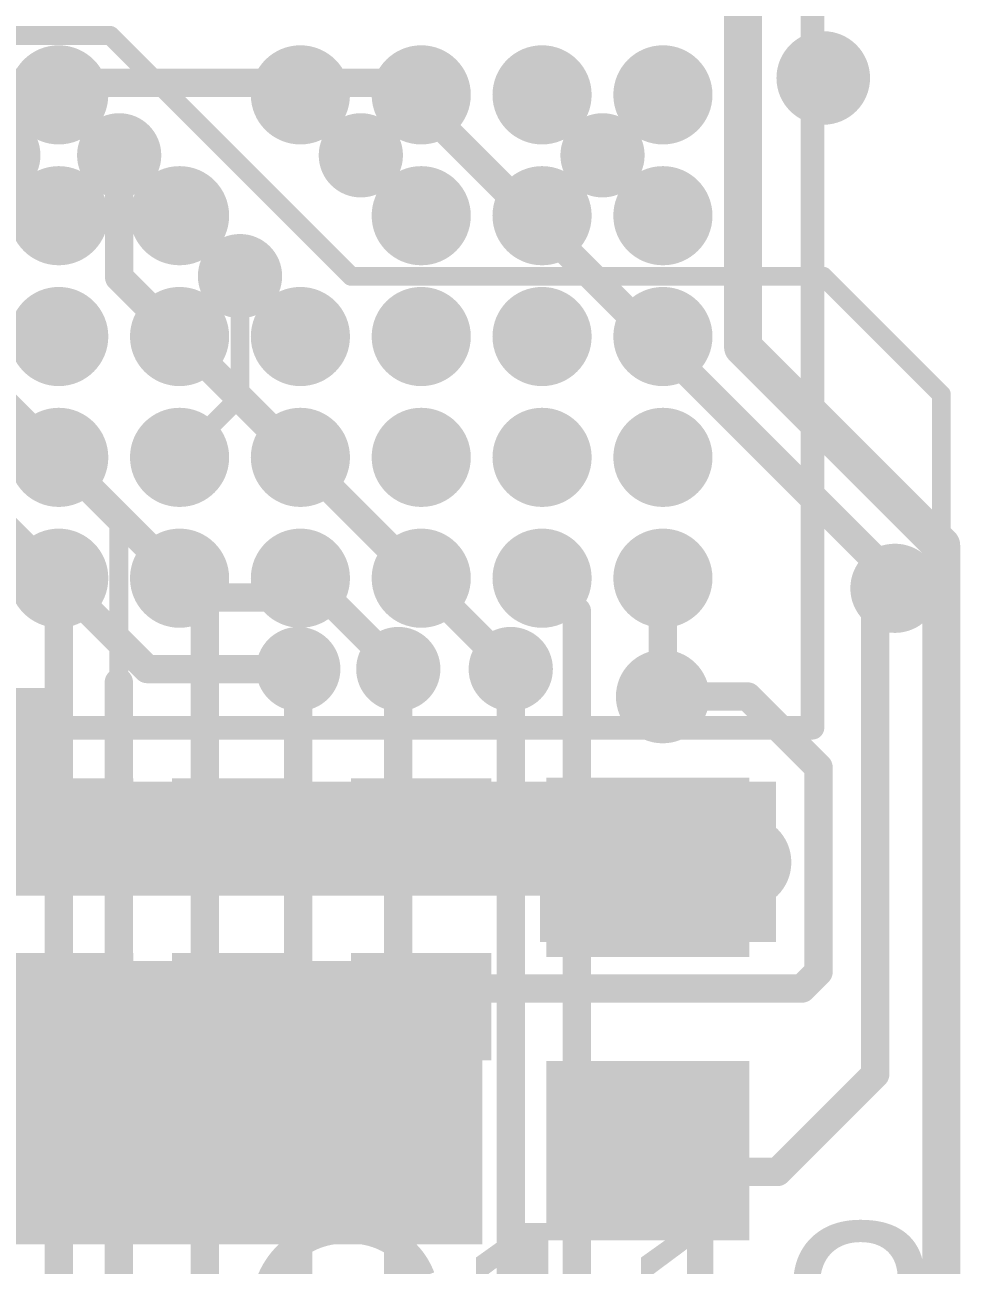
# Model space of a CAD drawing. Header units: millimetres. Extents: x -0.39 to 4.37, y -0.38 to 3.54.
# Drawn here: x 2.0749 to 2.273, y 1.1006 to 1.3633 of the extents above; entities that cross this region are included whole.
import ezdxf

# ---------------------------------------------------------------- set-up
doc = ezdxf.new("R2010")
doc.units = ezdxf.units.MM
doc.header["$MEASUREMENT"] = 0
for name, color, linetype in [('BottomLayer', 5, 'Continuous'), ('BottomPaste', 16, 'Continuous'), ('BottomSolder', 6, 'Continuous'), ('TopLayer', 1, 'Continuous'), ('TopOverlay', 2, 'Continuous'), ('TopPaste', 8, 'Continuous'), ('TopSolder', 216, 'Continuous'), ('ViaHoleLayer', 16, 'Continuous')]:
    doc.layers.add(name, color=color, linetype=linetype)
doc.styles.add('Arial', font='', dxfattribs={"height": 0.2})
doc.styles.get('Arial').set_extended_font_data('Arial')

# ---------------------------------------------------------------- blocks, each defined once
blk = doc.blocks.new('RES0603_B_341')
at = {"layer": 'BottomLayer'}
for points in [[(-0.045, -0.0175), (-0.045, 0.0175), (-0.015, 0.0175), (-0.015, -0.0175)], [(0.015, -0.0175), (0.015, 0.0175), (0.045, 0.0175), (0.045, -0.0175)]]:
    blk.add_hatch(color=5, dxfattribs=at).paths.add_polyline_path(points)
at = {"layer": 'BottomPaste'}
for points in [[(-0.045, -0.0175), (-0.045, 0.0175), (-0.015, 0.0175), (-0.015, -0.0175)], [(0.015, -0.0175), (0.015, 0.0175), (0.045, 0.0175), (0.045, -0.0175)]]:
    blk.add_hatch(color=16, dxfattribs=at).paths.add_polyline_path(points)
at = {"layer": 'BottomSolder'}
for points in [[(-0.049, -0.0215), (-0.049, 0.0215), (-0.011, 0.0215), (-0.011, -0.0215)], [(0.011, -0.0215), (0.011, 0.0215), (0.049, 0.0215), (0.049, -0.0215)]]:
    blk.add_hatch(color=6, dxfattribs=at).paths.add_polyline_path(points)
blk = doc.blocks.new('RK3399_364')
at = {"layer": 'TopLayer'}
h = blk.add_hatch(color=1, dxfattribs=at)
edge = h.paths.add_edge_path()
edge.add_arc((-0.38386, 0.38386), 0.0065, 0, 360)
h = blk.add_hatch(color=1, dxfattribs=at)
edge = h.paths.add_edge_path()
edge.add_arc((-0.35827, 0.38386), 0.0065, 0, 360)
h = blk.add_hatch(color=1, dxfattribs=at)
edge = h.paths.add_edge_path()
edge.add_arc((-0.33268, 0.38386), 0.0065, 0, 360)
h = blk.add_hatch(color=1, dxfattribs=at)
edge = h.paths.add_edge_path()
edge.add_arc((-0.30709, 0.38386), 0.0065, 0, 360)
h = blk.add_hatch(color=1, dxfattribs=at)
edge = h.paths.add_edge_path()
edge.add_arc((-0.2815, 0.38386), 0.0065, 0, 360)
h = blk.add_hatch(color=1, dxfattribs=at)
edge = h.paths.add_edge_path()
edge.add_arc((-0.25591, 0.38386), 0.0065, 0, 360)
h = blk.add_hatch(color=1, dxfattribs=at)
edge = h.paths.add_edge_path()
edge.add_arc((-0.38386, 0.35827), 0.0065, 0, 360)
h = blk.add_hatch(color=1, dxfattribs=at)
edge = h.paths.add_edge_path()
edge.add_arc((-0.35827, 0.35827), 0.0065, 0, 360)
h = blk.add_hatch(color=1, dxfattribs=at)
edge = h.paths.add_edge_path()
edge.add_arc((-0.33268, 0.35827), 0.0065, 0, 360)
h = blk.add_hatch(color=1, dxfattribs=at)
edge = h.paths.add_edge_path()
edge.add_arc((-0.30709, 0.35827), 0.0065, 0, 360)
h = blk.add_hatch(color=1, dxfattribs=at)
edge = h.paths.add_edge_path()
edge.add_arc((-0.2815, 0.35827), 0.0065, 0, 360)
h = blk.add_hatch(color=1, dxfattribs=at)
edge = h.paths.add_edge_path()
edge.add_arc((-0.25591, 0.35827), 0.0065, 0, 360)
h = blk.add_hatch(color=1, dxfattribs=at)
edge = h.paths.add_edge_path()
edge.add_arc((-0.38386, 0.33268), 0.0065, 0, 360)
h = blk.add_hatch(color=1, dxfattribs=at)
edge = h.paths.add_edge_path()
edge.add_arc((-0.35827, 0.33268), 0.0065, 0, 360)
h = blk.add_hatch(color=1, dxfattribs=at)
edge = h.paths.add_edge_path()
edge.add_arc((-0.33268, 0.33268), 0.0065, 0, 360)
h = blk.add_hatch(color=1, dxfattribs=at)
edge = h.paths.add_edge_path()
edge.add_arc((-0.30709, 0.33268), 0.0065, 0, 360)
h = blk.add_hatch(color=1, dxfattribs=at)
edge = h.paths.add_edge_path()
edge.add_arc((-0.2815, 0.33268), 0.0065, 0, 360)
h = blk.add_hatch(color=1, dxfattribs=at)
edge = h.paths.add_edge_path()
edge.add_arc((-0.25591, 0.33268), 0.0065, 0, 360)
h = blk.add_hatch(color=1, dxfattribs=at)
edge = h.paths.add_edge_path()
edge.add_arc((-0.38386, 0.30709), 0.0065, 0, 360)
h = blk.add_hatch(color=1, dxfattribs=at)
edge = h.paths.add_edge_path()
edge.add_arc((-0.35827, 0.30709), 0.0065, 0, 360)
h = blk.add_hatch(color=1, dxfattribs=at)
edge = h.paths.add_edge_path()
edge.add_arc((-0.33268, 0.30709), 0.0065, 0, 360)
h = blk.add_hatch(color=1, dxfattribs=at)
edge = h.paths.add_edge_path()
edge.add_arc((-0.2815, 0.30709), 0.0065, 0, 360)
h = blk.add_hatch(color=1, dxfattribs=at)
edge = h.paths.add_edge_path()
edge.add_arc((-0.25591, 0.30709), 0.0065, 0, 360)
h = blk.add_hatch(color=1, dxfattribs=at)
edge = h.paths.add_edge_path()
edge.add_arc((-0.38386, 0.2815), 0.0065, 0, 360)
h = blk.add_hatch(color=1, dxfattribs=at)
edge = h.paths.add_edge_path()
edge.add_arc((-0.35827, 0.2815), 0.0065, 0, 360)
h = blk.add_hatch(color=1, dxfattribs=at)
edge = h.paths.add_edge_path()
edge.add_arc((-0.33268, 0.2815), 0.0065, 0, 360)
h = blk.add_hatch(color=1, dxfattribs=at)
edge = h.paths.add_edge_path()
edge.add_arc((-0.30709, 0.2815), 0.0065, 0, 360)
h = blk.add_hatch(color=1, dxfattribs=at)
edge = h.paths.add_edge_path()
edge.add_arc((-0.25591, 0.2815), 0.0065, 0, 360)
at = {"layer": 'TopPaste'}
h = blk.add_hatch(color=8, dxfattribs=at)
edge = h.paths.add_edge_path()
edge.add_arc((-0.38386, 0.38386), 0.0065, 0, 360)
h = blk.add_hatch(color=8, dxfattribs=at)
edge = h.paths.add_edge_path()
edge.add_arc((-0.35827, 0.38386), 0.0065, 0, 360)
h = blk.add_hatch(color=8, dxfattribs=at)
edge = h.paths.add_edge_path()
edge.add_arc((-0.33268, 0.38386), 0.0065, 0, 360)
h = blk.add_hatch(color=8, dxfattribs=at)
edge = h.paths.add_edge_path()
edge.add_arc((-0.30709, 0.38386), 0.0065, 0, 360)
h = blk.add_hatch(color=8, dxfattribs=at)
edge = h.paths.add_edge_path()
edge.add_arc((-0.2815, 0.38386), 0.0065, 0, 360)
h = blk.add_hatch(color=8, dxfattribs=at)
edge = h.paths.add_edge_path()
edge.add_arc((-0.25591, 0.38386), 0.0065, 0, 360)
h = blk.add_hatch(color=8, dxfattribs=at)
edge = h.paths.add_edge_path()
edge.add_arc((-0.38386, 0.35827), 0.0065, 0, 360)
h = blk.add_hatch(color=8, dxfattribs=at)
edge = h.paths.add_edge_path()
edge.add_arc((-0.35827, 0.35827), 0.0065, 0, 360)
h = blk.add_hatch(color=8, dxfattribs=at)
edge = h.paths.add_edge_path()
edge.add_arc((-0.33268, 0.35827), 0.0065, 0, 360)
h = blk.add_hatch(color=8, dxfattribs=at)
edge = h.paths.add_edge_path()
edge.add_arc((-0.30709, 0.35827), 0.0065, 0, 360)
h = blk.add_hatch(color=8, dxfattribs=at)
edge = h.paths.add_edge_path()
edge.add_arc((-0.2815, 0.35827), 0.0065, 0, 360)
h = blk.add_hatch(color=8, dxfattribs=at)
edge = h.paths.add_edge_path()
edge.add_arc((-0.25591, 0.35827), 0.0065, 0, 360)
h = blk.add_hatch(color=8, dxfattribs=at)
edge = h.paths.add_edge_path()
edge.add_arc((-0.38386, 0.33268), 0.0065, 0, 360)
h = blk.add_hatch(color=8, dxfattribs=at)
edge = h.paths.add_edge_path()
edge.add_arc((-0.35827, 0.33268), 0.0065, 0, 360)
h = blk.add_hatch(color=8, dxfattribs=at)
edge = h.paths.add_edge_path()
edge.add_arc((-0.33268, 0.33268), 0.0065, 0, 360)
h = blk.add_hatch(color=8, dxfattribs=at)
edge = h.paths.add_edge_path()
edge.add_arc((-0.30709, 0.33268), 0.0065, 0, 360)
h = blk.add_hatch(color=8, dxfattribs=at)
edge = h.paths.add_edge_path()
edge.add_arc((-0.2815, 0.33268), 0.0065, 0, 360)
h = blk.add_hatch(color=8, dxfattribs=at)
edge = h.paths.add_edge_path()
edge.add_arc((-0.25591, 0.33268), 0.0065, 0, 360)
h = blk.add_hatch(color=8, dxfattribs=at)
edge = h.paths.add_edge_path()
edge.add_arc((-0.38386, 0.30709), 0.0065, 0, 360)
h = blk.add_hatch(color=8, dxfattribs=at)
edge = h.paths.add_edge_path()
edge.add_arc((-0.35827, 0.30709), 0.0065, 0, 360)
h = blk.add_hatch(color=8, dxfattribs=at)
edge = h.paths.add_edge_path()
edge.add_arc((-0.33268, 0.30709), 0.0065, 0, 360)
h = blk.add_hatch(color=8, dxfattribs=at)
edge = h.paths.add_edge_path()
edge.add_arc((-0.2815, 0.30709), 0.0065, 0, 360)
h = blk.add_hatch(color=8, dxfattribs=at)
edge = h.paths.add_edge_path()
edge.add_arc((-0.25591, 0.30709), 0.0065, 0, 360)
h = blk.add_hatch(color=8, dxfattribs=at)
edge = h.paths.add_edge_path()
edge.add_arc((-0.38386, 0.2815), 0.0065, 0, 360)
h = blk.add_hatch(color=8, dxfattribs=at)
edge = h.paths.add_edge_path()
edge.add_arc((-0.35827, 0.2815), 0.0065, 0, 360)
h = blk.add_hatch(color=8, dxfattribs=at)
edge = h.paths.add_edge_path()
edge.add_arc((-0.33268, 0.2815), 0.0065, 0, 360)
h = blk.add_hatch(color=8, dxfattribs=at)
edge = h.paths.add_edge_path()
edge.add_arc((-0.30709, 0.2815), 0.0065, 0, 360)
h = blk.add_hatch(color=8, dxfattribs=at)
edge = h.paths.add_edge_path()
edge.add_arc((-0.25591, 0.2815), 0.0065, 0, 360)
at = {"layer": 'TopSolder'}
h = blk.add_hatch(color=216, dxfattribs=at)
edge = h.paths.add_edge_path()
edge.add_arc((-0.38386, 0.38386), 0.0105, 0, 360)
h = blk.add_hatch(color=216, dxfattribs=at)
edge = h.paths.add_edge_path()
edge.add_arc((-0.35827, 0.38386), 0.0105, 0, 360)
h = blk.add_hatch(color=216, dxfattribs=at)
edge = h.paths.add_edge_path()
edge.add_arc((-0.33268, 0.38386), 0.0105, 0, 360)
h = blk.add_hatch(color=216, dxfattribs=at)
edge = h.paths.add_edge_path()
edge.add_arc((-0.30709, 0.38386), 0.0105, 0, 360)
h = blk.add_hatch(color=216, dxfattribs=at)
edge = h.paths.add_edge_path()
edge.add_arc((-0.2815, 0.38386), 0.0105, 0, 360)
h = blk.add_hatch(color=216, dxfattribs=at)
edge = h.paths.add_edge_path()
edge.add_arc((-0.25591, 0.38386), 0.0105, 0, 360)
h = blk.add_hatch(color=216, dxfattribs=at)
edge = h.paths.add_edge_path()
edge.add_arc((-0.38386, 0.35827), 0.0105, 0, 360)
h = blk.add_hatch(color=216, dxfattribs=at)
edge = h.paths.add_edge_path()
edge.add_arc((-0.35827, 0.35827), 0.0105, 0, 360)
h = blk.add_hatch(color=216, dxfattribs=at)
edge = h.paths.add_edge_path()
edge.add_arc((-0.33268, 0.35827), 0.0105, 0, 360)
h = blk.add_hatch(color=216, dxfattribs=at)
edge = h.paths.add_edge_path()
edge.add_arc((-0.30709, 0.35827), 0.0105, 0, 360)
h = blk.add_hatch(color=216, dxfattribs=at)
edge = h.paths.add_edge_path()
edge.add_arc((-0.2815, 0.35827), 0.0105, 0, 360)
h = blk.add_hatch(color=216, dxfattribs=at)
edge = h.paths.add_edge_path()
edge.add_arc((-0.25591, 0.35827), 0.0105, 0, 360)
h = blk.add_hatch(color=216, dxfattribs=at)
edge = h.paths.add_edge_path()
edge.add_arc((-0.38386, 0.33268), 0.0105, 0, 360)
h = blk.add_hatch(color=216, dxfattribs=at)
edge = h.paths.add_edge_path()
edge.add_arc((-0.35827, 0.33268), 0.0105, 0, 360)
h = blk.add_hatch(color=216, dxfattribs=at)
edge = h.paths.add_edge_path()
edge.add_arc((-0.33268, 0.33268), 0.0105, 0, 360)
h = blk.add_hatch(color=216, dxfattribs=at)
edge = h.paths.add_edge_path()
edge.add_arc((-0.30709, 0.33268), 0.0105, 0, 360)
h = blk.add_hatch(color=216, dxfattribs=at)
edge = h.paths.add_edge_path()
edge.add_arc((-0.2815, 0.33268), 0.0105, 0, 360)
h = blk.add_hatch(color=216, dxfattribs=at)
edge = h.paths.add_edge_path()
edge.add_arc((-0.25591, 0.33268), 0.0105, 0, 360)
h = blk.add_hatch(color=216, dxfattribs=at)
edge = h.paths.add_edge_path()
edge.add_arc((-0.38386, 0.30709), 0.0105, 0, 360)
h = blk.add_hatch(color=216, dxfattribs=at)
edge = h.paths.add_edge_path()
edge.add_arc((-0.35827, 0.30709), 0.0105, 0, 360)
h = blk.add_hatch(color=216, dxfattribs=at)
edge = h.paths.add_edge_path()
edge.add_arc((-0.33268, 0.30709), 0.0105, 0, 360)
h = blk.add_hatch(color=216, dxfattribs=at)
edge = h.paths.add_edge_path()
edge.add_arc((-0.2815, 0.30709), 0.0105, 0, 360)
h = blk.add_hatch(color=216, dxfattribs=at)
edge = h.paths.add_edge_path()
edge.add_arc((-0.25591, 0.30709), 0.0105, 0, 360)
h = blk.add_hatch(color=216, dxfattribs=at)
edge = h.paths.add_edge_path()
edge.add_arc((-0.38386, 0.2815), 0.0105, 0, 360)
h = blk.add_hatch(color=216, dxfattribs=at)
edge = h.paths.add_edge_path()
edge.add_arc((-0.35827, 0.2815), 0.0105, 0, 360)
h = blk.add_hatch(color=216, dxfattribs=at)
edge = h.paths.add_edge_path()
edge.add_arc((-0.33268, 0.2815), 0.0105, 0, 360)
h = blk.add_hatch(color=216, dxfattribs=at)
edge = h.paths.add_edge_path()
edge.add_arc((-0.30709, 0.2815), 0.0105, 0, 360)
h = blk.add_hatch(color=216, dxfattribs=at)
edge = h.paths.add_edge_path()
edge.add_arc((-0.25591, 0.2815), 0.0105, 0, 360)
at = {"layer": 'TopOverlay', "const_width": 0.005}
for points in [[(-0.21554, 0.41553), (-0.41554, 0.41553)], [(-0.41554, 0.41553), (-0.41554, 0.21553)]]:
    blk.add_lwpolyline(points, dxfattribs=at)
at = {"layer": 'TopOverlay'}
for points, const_width in [([(-0.41679, 0.41553, 1), (-0.41429, 0.41553, 1)], 0.0025), ([(-0.41679, 0.41553, 1), (-0.41429, 0.41553, 1)], 0.0025), ([(-0.42828, 0.386, 1), (-0.43772, 0.386, 1)], 0.00945), ([(-0.44009, 0.386, 1), (-0.43536, 0.386, 1)], 0.00472), ([(-0.43064, 0.386, 1), (-0.42591, 0.386, 1)], 0.00472)]:
    blk.add_lwpolyline(points, format="xyb", close=True, dxfattribs=dict(at, const_width=const_width))
blk = doc.blocks.new('C__0402_B_458')
at = {"layer": 'BottomLayer'}
for points in [[(-0.0095, 0.0125), (-0.0095, -0.0125), (-0.0275, -0.0125), (-0.0275, 0.0125)], [(0.0275, 0.0125), (0.0275, -0.0125), (0.0095, -0.0125), (0.0095, 0.0125)]]:
    blk.add_hatch(color=5, dxfattribs=at).paths.add_polyline_path(points)
at = {"layer": 'BottomPaste'}
for points in [[(-0.0095, 0.0125), (-0.0095, -0.0125), (-0.0275, -0.0125), (-0.0275, 0.0125)], [(0.0275, 0.0125), (0.0275, -0.0125), (0.0095, -0.0125), (0.0095, 0.0125)]]:
    blk.add_hatch(color=16, dxfattribs=at).paths.add_polyline_path(points)
at = {"layer": 'BottomSolder'}
for points in [[(-0.00714, 0.01486), (-0.00714, -0.01486), (-0.02986, -0.01486), (-0.02986, 0.01486)], [(0.02986, 0.01486), (0.02986, -0.01486), (0.00714, -0.01486), (0.00714, 0.01486)]]:
    blk.add_hatch(color=6, dxfattribs=at).paths.add_polyline_path(points)
blk = doc.blocks.new('C__0402_B_459')
at = {"layer": 'BottomLayer'}
for points in [[(-0.0095, 0.0125), (-0.0095, -0.0125), (-0.0275, -0.0125), (-0.0275, 0.0125)], [(0.0275, 0.0125), (0.0275, -0.0125), (0.0095, -0.0125), (0.0095, 0.0125)]]:
    blk.add_hatch(color=5, dxfattribs=at).paths.add_polyline_path(points)
at = {"layer": 'BottomPaste'}
for points in [[(-0.0095, 0.0125), (-0.0095, -0.0125), (-0.0275, -0.0125), (-0.0275, 0.0125)], [(0.0275, 0.0125), (0.0275, -0.0125), (0.0095, -0.0125), (0.0095, 0.0125)]]:
    blk.add_hatch(color=16, dxfattribs=at).paths.add_polyline_path(points)
at = {"layer": 'BottomSolder'}
for points in [[(-0.00714, 0.01486), (-0.00714, -0.01486), (-0.02986, -0.01486), (-0.02986, 0.01486)], [(0.02986, 0.01486), (0.02986, -0.01486), (0.00714, -0.01486), (0.00714, 0.01486)]]:
    blk.add_hatch(color=6, dxfattribs=at).paths.add_polyline_path(points)
blk = doc.blocks.new('C__0402_B_460')
at = {"layer": 'BottomLayer'}
for points in [[(-0.0095, 0.0125), (-0.0095, -0.0125), (-0.0275, -0.0125), (-0.0275, 0.0125)], [(0.0275, 0.0125), (0.0275, -0.0125), (0.0095, -0.0125), (0.0095, 0.0125)]]:
    blk.add_hatch(color=5, dxfattribs=at).paths.add_polyline_path(points)
at = {"layer": 'BottomPaste'}
for points in [[(-0.0095, 0.0125), (-0.0095, -0.0125), (-0.0275, -0.0125), (-0.0275, 0.0125)], [(0.0275, 0.0125), (0.0275, -0.0125), (0.0095, -0.0125), (0.0095, 0.0125)]]:
    blk.add_hatch(color=16, dxfattribs=at).paths.add_polyline_path(points)
at = {"layer": 'BottomSolder'}
for points in [[(-0.00714, 0.01486), (-0.00714, -0.01486), (-0.02986, -0.01486), (-0.02986, 0.01486)], [(0.02986, 0.01486), (0.02986, -0.01486), (0.00714, -0.01486), (0.00714, 0.01486)]]:
    blk.add_hatch(color=6, dxfattribs=at).paths.add_polyline_path(points)

msp = doc.modelspace()

# ---------------------------------------------------------------- hatches: boundary and pattern name
at = {"layer": 'BottomLayer'}
h = msp.add_hatch(color=5, dxfattribs=at)
edge = h.paths.add_edge_path()
edge.add_arc((2.244, 1.352), 0.00591, 0, 360)
h = msp.add_hatch(color=5, dxfattribs=at)
edge = h.paths.add_edge_path()
edge.add_arc((2.09489, 1.33562), 0.00492, 0, 360)
h = msp.add_hatch(color=5, dxfattribs=at)
edge = h.paths.add_edge_path()
edge.add_arc((2.14607, 1.33562), 0.00492, 0, 360)
h = msp.add_hatch(color=5, dxfattribs=at)
edge = h.paths.add_edge_path()
edge.add_arc((2.19725, 1.33562), 0.00492, 0, 360)
h = msp.add_hatch(color=5, dxfattribs=at)
edge = h.paths.add_edge_path()
edge.add_arc((2.12048, 1.31003), 0.00492, 0, 360)
h = msp.add_hatch(color=5, dxfattribs=at)
edge = h.paths.add_edge_path()
edge.add_arc((2.13282, 1.22682), 0.00492, 0, 360)
h = msp.add_hatch(color=5, dxfattribs=at)
edge = h.paths.add_edge_path()
edge.add_arc((2.154, 1.22682), 0.00492, 0, 360)
h = msp.add_hatch(color=5, dxfattribs=at)
edge = h.paths.add_edge_path()
edge.add_arc((2.17782, 1.22682), 0.00492, 0, 360)
h = msp.add_hatch(color=5, dxfattribs=at)
edge = h.paths.add_edge_path()
edge.add_arc((2.21, 1.221), 0.00591, 0, 360)
for points in [[(1.79782, 1.17882), (2.08082, 1.17882), (2.08082, 1.22282), (1.79782, 1.22282)], [(2.072, 1.17882), (2.22733, 1.17882), (2.22733, 1.203), (2.072, 1.203)], [(2.184, 1.169), (2.234, 1.169), (2.234, 1.203), (2.184, 1.203)], [(1.79782, 1.105), (2.17182, 1.105), (2.17182, 1.165), (1.79782, 1.165)]]:
    msp.add_hatch(color=5, dxfattribs=at).paths.add_polyline_path(points)
h = msp.add_hatch(color=5, dxfattribs=at)
edge = h.paths.add_edge_path()
edge.add_arc((2.22733, 1.18589), 0.00591, 0, 360)
at = {"layer": 'BottomSolder'}
h = msp.add_hatch(color=6, dxfattribs=at)
edge = h.paths.add_edge_path()
edge.add_arc((2.244, 1.352), 0.00991, 0, 360)
h = msp.add_hatch(color=6, dxfattribs=at)
edge = h.paths.add_edge_path()
edge.add_arc((2.0693, 1.33562), 0.00892, 0, 360)
h = msp.add_hatch(color=6, dxfattribs=at)
edge = h.paths.add_edge_path()
edge.add_arc((2.09489, 1.33562), 0.00892, 0, 360)
h = msp.add_hatch(color=6, dxfattribs=at)
edge = h.paths.add_edge_path()
edge.add_arc((2.14607, 1.33562), 0.00892, 0, 360)
h = msp.add_hatch(color=6, dxfattribs=at)
edge = h.paths.add_edge_path()
edge.add_arc((2.19725, 1.33562), 0.00892, 0, 360)
h = msp.add_hatch(color=6, dxfattribs=at)
edge = h.paths.add_edge_path()
edge.add_arc((2.12048, 1.31003), 0.00892, 0, 360)
h = msp.add_hatch(color=6, dxfattribs=at)
edge = h.paths.add_edge_path()
edge.add_arc((2.13282, 1.22682), 0.00892, 0, 360)
h = msp.add_hatch(color=6, dxfattribs=at)
edge = h.paths.add_edge_path()
edge.add_arc((2.154, 1.22682), 0.00892, 0, 360)
h = msp.add_hatch(color=6, dxfattribs=at)
edge = h.paths.add_edge_path()
edge.add_arc((2.17782, 1.22682), 0.00892, 0, 360)
h = msp.add_hatch(color=6, dxfattribs=at)
edge = h.paths.add_edge_path()
edge.add_arc((2.21, 1.221), 0.00991, 0, 360)
h = msp.add_hatch(color=6, dxfattribs=at)
edge = h.paths.add_edge_path()
edge.add_arc((2.22733, 1.18589), 0.00991, 0, 360)
at = {"layer": 'TopLayer'}
h = msp.add_hatch(color=1, dxfattribs=at)
edge = h.paths.add_edge_path()
edge.add_arc((2.244, 1.352), 0.00591, 0, 360)
h = msp.add_hatch(color=1, dxfattribs=at)
edge = h.paths.add_edge_path()
edge.add_arc((2.09489, 1.33562), 0.00492, 0, 360)
h = msp.add_hatch(color=1, dxfattribs=at)
edge = h.paths.add_edge_path()
edge.add_arc((2.14607, 1.33562), 0.00492, 0, 360)
h = msp.add_hatch(color=1, dxfattribs=at)
edge = h.paths.add_edge_path()
edge.add_arc((2.19725, 1.33562), 0.00492, 0, 360)
h = msp.add_hatch(color=1, dxfattribs=at)
edge = h.paths.add_edge_path()
edge.add_arc((2.12048, 1.31003), 0.00492, 0, 360)
h = msp.add_hatch(color=1, dxfattribs=at)
edge = h.paths.add_edge_path()
edge.add_arc((2.13282, 1.22682), 0.00492, 0, 360)
h = msp.add_hatch(color=1, dxfattribs=at)
edge = h.paths.add_edge_path()
edge.add_arc((2.154, 1.22682), 0.00492, 0, 360)
h = msp.add_hatch(color=1, dxfattribs=at)
edge = h.paths.add_edge_path()
edge.add_arc((2.17782, 1.22682), 0.00492, 0, 360)
h = msp.add_hatch(color=1, dxfattribs=at)
edge = h.paths.add_edge_path()
edge.add_arc((2.21, 1.221), 0.00591, 0, 360)
h = msp.add_hatch(color=1, dxfattribs=at)
edge = h.paths.add_edge_path()
edge.add_arc((2.22733, 1.18589), 0.00591, 0, 360)
at = {"layer": 'TopSolder'}
h = msp.add_hatch(color=216, dxfattribs=at)
edge = h.paths.add_edge_path()
edge.add_arc((2.244, 1.352), 0.00991, 0, 360)
h = msp.add_hatch(color=216, dxfattribs=at)
edge = h.paths.add_edge_path()
edge.add_arc((2.0693, 1.33562), 0.00892, 0, 360)
h = msp.add_hatch(color=216, dxfattribs=at)
edge = h.paths.add_edge_path()
edge.add_arc((2.09489, 1.33562), 0.00892, 0, 360)
h = msp.add_hatch(color=216, dxfattribs=at)
edge = h.paths.add_edge_path()
edge.add_arc((2.14607, 1.33562), 0.00892, 0, 360)
h = msp.add_hatch(color=216, dxfattribs=at)
edge = h.paths.add_edge_path()
edge.add_arc((2.19725, 1.33562), 0.00892, 0, 360)
h = msp.add_hatch(color=216, dxfattribs=at)
edge = h.paths.add_edge_path()
edge.add_arc((2.12048, 1.31003), 0.00892, 0, 360)
h = msp.add_hatch(color=216, dxfattribs=at)
edge = h.paths.add_edge_path()
edge.add_arc((2.13282, 1.22682), 0.00892, 0, 360)
h = msp.add_hatch(color=216, dxfattribs=at)
edge = h.paths.add_edge_path()
edge.add_arc((2.154, 1.22682), 0.00892, 0, 360)
h = msp.add_hatch(color=216, dxfattribs=at)
edge = h.paths.add_edge_path()
edge.add_arc((2.17782, 1.22682), 0.00892, 0, 360)
h = msp.add_hatch(color=216, dxfattribs=at)
edge = h.paths.add_edge_path()
edge.add_arc((2.21, 1.221), 0.00991, 0, 360)
h = msp.add_hatch(color=216, dxfattribs=at)
edge = h.paths.add_edge_path()
edge.add_arc((2.22733, 1.18589), 0.00991, 0, 360)
at = {"layer": 'ViaHoleLayer'}
h = msp.add_hatch(color=16, dxfattribs=at)
edge = h.paths.add_edge_path()
edge.add_arc((2.244, 1.352), 0.00394, 0, 360)
h = msp.add_hatch(color=16, dxfattribs=at)
edge = h.paths.add_edge_path()
edge.add_arc((2.09489, 1.33562), 0.00394, 0, 360)
h = msp.add_hatch(color=16, dxfattribs=at)
edge = h.paths.add_edge_path()
edge.add_arc((2.14607, 1.33562), 0.00394, 0, 360)
h = msp.add_hatch(color=16, dxfattribs=at)
edge = h.paths.add_edge_path()
edge.add_arc((2.19725, 1.33562), 0.00394, 0, 360)
h = msp.add_hatch(color=16, dxfattribs=at)
edge = h.paths.add_edge_path()
edge.add_arc((2.12048, 1.31003), 0.00394, 0, 360)
h = msp.add_hatch(color=16, dxfattribs=at)
edge = h.paths.add_edge_path()
edge.add_arc((2.13282, 1.22682), 0.00394, 0, 360)
h = msp.add_hatch(color=16, dxfattribs=at)
edge = h.paths.add_edge_path()
edge.add_arc((2.154, 1.22682), 0.00394, 0, 360)
h = msp.add_hatch(color=16, dxfattribs=at)
edge = h.paths.add_edge_path()
edge.add_arc((2.17782, 1.22682), 0.00394, 0, 360)
h = msp.add_hatch(color=16, dxfattribs=at)
edge = h.paths.add_edge_path()
edge.add_arc((2.21, 1.221), 0.00394, 0, 360)
h = msp.add_hatch(color=16, dxfattribs=at)
edge = h.paths.add_edge_path()
edge.add_arc((2.22733, 1.18589), 0.00394, 0, 360)

# ---------------------------------------------------------------- linework, layer by layer
at = {"layer": 'BottomLayer'}
for points, const_width in [([(2.227, 1.295), (2.227, 1.77)], 0.008), ([(2.048, 1.351), (2.154, 1.351)], 0.006), ([(2.154, 1.351), (2.255, 1.25)], 0.006), ([(2.09489, 1.30976), (2.09489, 1.33562)], 0.006), ([(2.01582, 1.31182), (2.10082, 1.22682)], 0.006), ([(2.0437, 1.31003), (2.11174, 1.242)], 0.006), ([(2.09489, 1.30976), (2.17782, 1.22682)], 0.006), ([(2.227, 1.295), (2.269, 1.253)], 0.008), ([(2.269, 0.692), (2.269, 1.253)], 0.008), ([(2.255, 1.141), (2.255, 1.25)], 0.006), ([(2.11174, 1.242), (2.13882, 1.242)], 0.006), ([(2.13882, 1.242), (2.154, 1.22682)], 0.006), ([(2.10082, 1.22682), (2.13282, 1.22682)], 0.006), ([(2.21, 1.221), (2.228, 1.221)], 0.006), ([(2.228, 1.221), (2.243, 1.206)], 0.006), ([(2.243, 1.16268), (2.243, 1.206)], 0.006), ([(2.08304, 1.19232), (2.12093, 1.19232)], 0.012), ([(2.12093, 1.19232), (2.19932, 1.19232)], 0.012), ([(2.19932, 1.19232), (2.20682, 1.18482)], 0.012), ([(2.20682, 1.18482), (2.20789, 1.18589)], 0.012), ([(2.20789, 1.18589), (2.22733, 1.18589)], 0.012), ([(2.16266, 1.15916), (2.1665, 1.163)], 0.004), ([(2.23949, 1.15916), (2.243, 1.16268)], 0.006), ([(2.00898, 1.15916), (2.16266, 1.15916)], 0.006), ([(2.15882, 1.15532), (2.16266, 1.15916)], 0.004), ([(2.16266, 1.15916), (2.23949, 1.15916)], 0.006), ([(2.23432, 1.12032), (2.255, 1.141)], 0.006), ([(2.20182, 1.12032), (2.23432, 1.12032)], 0.006)]:
    msp.add_lwpolyline(points, dxfattribs=dict(at, const_width=const_width))
for points, const_width in [([(2.1525, 1.351, 1), (2.1555, 1.351, 1)], 0.003), ([(2.1525, 1.351, 1), (2.1555, 1.351, 1)], 0.003), ([(2.09339, 1.33562, 1), (2.09639, 1.33562, 1)], 0.003), ([(2.09339, 1.30976, 1), (2.09639, 1.30976, 1)], 0.003), ([(2.09339, 1.30976, 1), (2.09639, 1.30976, 1)], 0.003), ([(2.225, 1.295, 1), (2.229, 1.295, 1)], 0.004), ([(2.225, 1.295, 1), (2.229, 1.295, 1)], 0.004), ([(2.267, 1.253, 1), (2.271, 1.253, 1)], 0.004), ([(2.267, 1.253, 1), (2.271, 1.253, 1)], 0.004), ([(2.2535, 1.25, 1), (2.2565, 1.25, 1)], 0.003), ([(2.2535, 1.25, 1), (2.2565, 1.25, 1)], 0.003), ([(2.11024, 1.242, 1), (2.11324, 1.242, 1)], 0.003), ([(2.11024, 1.242, 1), (2.11324, 1.242, 1)], 0.003), ([(2.13732, 1.242, 1), (2.14032, 1.242, 1)], 0.003), ([(2.13732, 1.242, 1), (2.14032, 1.242, 1)], 0.003), ([(2.09932, 1.22682, 1), (2.10232, 1.22682, 1)], 0.003), ([(2.09932, 1.22682, 1), (2.10232, 1.22682, 1)], 0.003), ([(2.13132, 1.22682, 1), (2.13432, 1.22682, 1)], 0.003), ([(2.1525, 1.22682, 1), (2.1555, 1.22682, 1)], 0.003), ([(2.17632, 1.22682, 1), (2.17932, 1.22682, 1)], 0.003), ([(2.2085, 1.221, 1), (2.2115, 1.221, 1)], 0.003), ([(2.2265, 1.221, 1), (2.2295, 1.221, 1)], 0.003), ([(2.2265, 1.221, 1), (2.2295, 1.221, 1)], 0.003), ([(2.2415, 1.206, 1), (2.2445, 1.206, 1)], 0.003), ([(2.2415, 1.206, 1), (2.2445, 1.206, 1)], 0.003), ([(2.08004, 1.19232, 1), (2.08604, 1.19232, 1)], 0.006), ([(2.11793, 1.19232, 1), (2.12393, 1.19232, 1)], 0.006), ([(2.11793, 1.19232, 1), (2.12393, 1.19232, 1)], 0.006), ([(2.19632, 1.19232, 1), (2.20232, 1.19232, 1)], 0.006), ([(2.19632, 1.19232, 1), (2.20232, 1.19232, 1)], 0.006), ([(2.20382, 1.18482, 1), (2.20982, 1.18482, 1)], 0.006), ([(2.20382, 1.18482, 1), (2.20982, 1.18482, 1)], 0.006), ([(2.20489, 1.18589, 1), (2.21089, 1.18589, 1)], 0.006), ([(2.20489, 1.18589, 1), (2.21089, 1.18589, 1)], 0.006), ([(2.22433, 1.18589, 1), (2.23033, 1.18589, 1)], 0.006), ([(2.1655, 1.163, 1), (2.1675, 1.163, 1)], 0.002), ([(2.2415, 1.16268, 1), (2.2445, 1.16268, 1)], 0.003), ([(2.2415, 1.16268, 1), (2.2445, 1.16268, 1)], 0.003), ([(2.16116, 1.15916, 1), (2.16416, 1.15916, 1)], 0.003), ([(2.16116, 1.15916, 1), (2.16416, 1.15916, 1)], 0.003), ([(2.16166, 1.15916, 1), (2.16366, 1.15916, 1)], 0.002), ([(2.16166, 1.15916, 1), (2.16366, 1.15916, 1)], 0.002), ([(2.23799, 1.15916, 1), (2.24099, 1.15916, 1)], 0.003), ([(2.23799, 1.15916, 1), (2.24099, 1.15916, 1)], 0.003), ([(2.15782, 1.15532, 1), (2.15982, 1.15532, 1)], 0.002), ([(2.2535, 1.141, 1), (2.2565, 1.141, 1)], 0.003), ([(2.2535, 1.141, 1), (2.2565, 1.141, 1)], 0.003), ([(2.20032, 1.12032, 1), (2.20332, 1.12032, 1)], 0.003), ([(2.23282, 1.12032, 1), (2.23582, 1.12032, 1)], 0.003), ([(2.23282, 1.12032, 1), (2.23582, 1.12032, 1)], 0.003)]:
    msp.add_lwpolyline(points, format="xyb", close=True, dxfattribs=dict(at, const_width=const_width))
at = {"layer": 'TopLayer'}
for points, const_width in [([(1.96672, 1.361), (2.093, 1.361)], 0.004), ([(2.093, 1.361), (2.144, 1.31)], 0.004), ([(2.08209, 1.34842), (2.09489, 1.33562)], 0.006), ([(2.13327, 1.34842), (2.14607, 1.33562)], 0.006), ([(2.18445, 1.34842), (2.19725, 1.33562)], 0.006), ([(2.10768, 1.32283), (2.12048, 1.31003)], 0.006), ([(2.12048, 1.28444), (2.12048, 1.31003)], 0.004), ([(2.144, 1.31), (2.244, 1.31)], 0.004), ([(2.244, 1.31), (2.269, 1.285)], 0.004), ([(2.10768, 1.27165), (2.12048, 1.28444)], 0.004), ([(2.269, 0.897), (2.269, 1.285)], 0.004), ([(2.08209, 1.27165), (2.09482, 1.25892)], 0.004), ([(2.09482, 1.224), (2.09482, 1.25892)], 0.004), ([(2.08209, 0.82009), (2.08209, 1.24606)], 0.006), ([(2.10768, 1.24437), (2.10768, 1.24606)], 0.006), ([(2.18445, 1.24606), (2.18481, 1.24606)], 0.006), ([(2.18481, 1.24606), (2.19182, 1.23905)], 0.006), ([(2.21, 1.221), (2.21, 1.2461)], 0.006), ([(2.21, 1.2461), (2.21004, 1.24606)], 0.006), ([(2.10768, 1.24437), (2.113, 1.23905)], 0.006), ([(2.113, 0.84), (2.113, 1.23905)], 0.006), ([(2.19182, 0.82682), (2.19182, 1.23905)], 0.006), ([(2.13282, 0.84), (2.13282, 1.22682)], 0.006), ([(2.154, 0.84), (2.154, 1.22682)], 0.006), ([(2.17782, 0.82982), (2.17782, 1.22682)], 0.006), ([(2.09482, 0.77582), (2.09482, 1.224)], 0.006)]:
    msp.add_lwpolyline(points, dxfattribs=dict(at, const_width=const_width))
for points, const_width in [([(2.092, 1.361, 1), (2.094, 1.361, 1)], 0.002), ([(2.092, 1.361, 1), (2.094, 1.361, 1)], 0.002), ([(2.08059, 1.34842, 1), (2.08359, 1.34842, 1)], 0.003), ([(2.13177, 1.34842, 1), (2.13477, 1.34842, 1)], 0.003), ([(2.18295, 1.34842, 1), (2.18595, 1.34842, 1)], 0.003), ([(2.09339, 1.33562, 1), (2.09639, 1.33562, 1)], 0.003), ([(2.14457, 1.33562, 1), (2.14757, 1.33562, 1)], 0.003), ([(2.19575, 1.33562, 1), (2.19875, 1.33562, 1)], 0.003), ([(2.10618, 1.32283, 1), (2.10918, 1.32283, 1)], 0.003), ([(2.11898, 1.31003, 1), (2.12198, 1.31003, 1)], 0.003), ([(2.11948, 1.31003, 1), (2.12148, 1.31003, 1)], 0.002), ([(2.143, 1.31, 1), (2.145, 1.31, 1)], 0.002), ([(2.143, 1.31, 1), (2.145, 1.31, 1)], 0.002), ([(2.243, 1.31, 1), (2.245, 1.31, 1)], 0.002), ([(2.243, 1.31, 1), (2.245, 1.31, 1)], 0.002), ([(2.11948, 1.28444, 1), (2.12148, 1.28444, 1)], 0.002), ([(2.11948, 1.28444, 1), (2.12148, 1.28444, 1)], 0.002), ([(2.268, 1.285, 1), (2.27, 1.285, 1)], 0.002), ([(2.268, 1.285, 1), (2.27, 1.285, 1)], 0.002), ([(2.08109, 1.27165, 1), (2.08309, 1.27165, 1)], 0.002), ([(2.10668, 1.27165, 1), (2.10868, 1.27165, 1)], 0.002), ([(2.09382, 1.25892, 1), (2.09582, 1.25892, 1)], 0.002), ([(2.09382, 1.25892, 1), (2.09582, 1.25892, 1)], 0.002), ([(2.08059, 1.24606, 1), (2.08359, 1.24606, 1)], 0.003), ([(2.10618, 1.24606, 1), (2.10918, 1.24606, 1)], 0.003), ([(2.18295, 1.24606, 1), (2.18595, 1.24606, 1)], 0.003), ([(2.18331, 1.24606, 1), (2.18631, 1.24606, 1)], 0.003), ([(2.18331, 1.24606, 1), (2.18631, 1.24606, 1)], 0.003), ([(2.2085, 1.2461, 1), (2.2115, 1.2461, 1)], 0.003), ([(2.2085, 1.2461, 1), (2.2115, 1.2461, 1)], 0.003), ([(2.20854, 1.24606, 1), (2.21154, 1.24606, 1)], 0.003), ([(2.10618, 1.24437, 1), (2.10918, 1.24437, 1)], 0.003), ([(2.10618, 1.24437, 1), (2.10918, 1.24437, 1)], 0.003), ([(2.1115, 1.23905, 1), (2.1145, 1.23905, 1)], 0.003), ([(2.1115, 1.23905, 1), (2.1145, 1.23905, 1)], 0.003), ([(2.19032, 1.23905, 1), (2.19332, 1.23905, 1)], 0.003), ([(2.19032, 1.23905, 1), (2.19332, 1.23905, 1)], 0.003), ([(2.13132, 1.22682, 1), (2.13432, 1.22682, 1)], 0.003), ([(2.1525, 1.22682, 1), (2.1555, 1.22682, 1)], 0.003), ([(2.17632, 1.22682, 1), (2.17932, 1.22682, 1)], 0.003), ([(2.09332, 1.224, 1), (2.09632, 1.224, 1)], 0.003), ([(2.09382, 1.224, 1), (2.09582, 1.224, 1)], 0.002), ([(2.2085, 1.221, 1), (2.2115, 1.221, 1)], 0.003)]:
    msp.add_lwpolyline(points, format="xyb", close=True, dxfattribs=dict(at, const_width=const_width))

# ---------------------------------------------------------------- block references
for name, p, rotation in [('RK3399_364', (1.82618, 1.62992), 180), ('C__0402_B_458', (2.08304, 1.17382), 270), ('C__0402_B_459', (2.12093, 1.17382), 270), ('C__0402_B_460', (2.15882, 1.17382), 270), ('RES0603_B_341', (2.20682, 1.15482), 90)]:
    msp.add_blockref(name, p, dxfattribs=dict(rotation=rotation))

# ---------------------------------------------------------------- texts
at = {"layer": 'TopOverlay', "style": 'Arial'}
msp.add_text('C112', height=0.045, dxfattribs=at).set_placement((2.11902, 1.06451))

doc.saveas('drawing.dxf')
